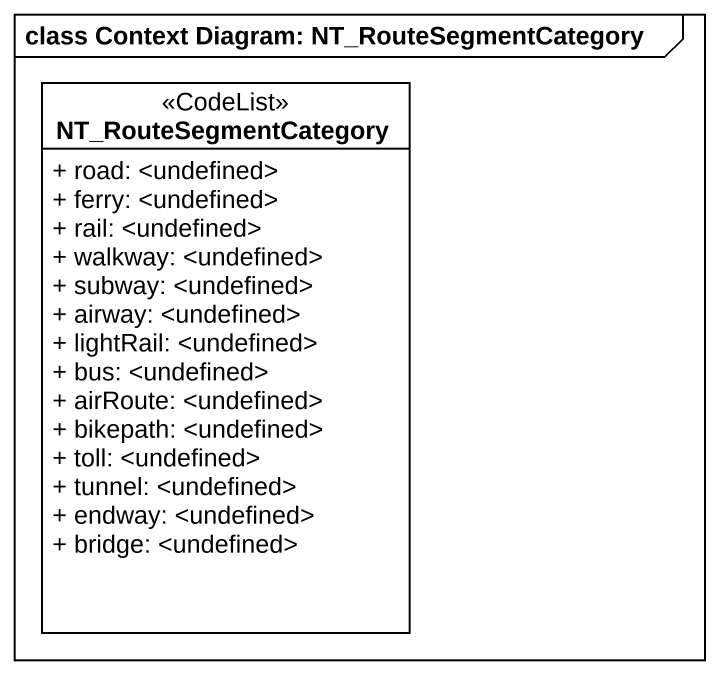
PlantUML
@startuml
mainframe class Context Diagram: NT_RouteSegmentCategory
hide circle
hide empty members
skinparam classAttributeIconSize 0
class NT_RouteSegmentCategory <<CodeList>> {
  + road: <undefined>
  + ferry: <undefined>
  + rail: <undefined>
  + walkway: <undefined>
  + subway: <undefined>
  + airway: <undefined>
  + lightRail: <undefined>
  + bus: <undefined>
  + airRoute: <undefined>
  + bikepath: <undefined>
  + toll: <undefined>
  + tunnel: <undefined>
  + endway: <undefined>
  + bridge: <undefined>
}
@enduml
